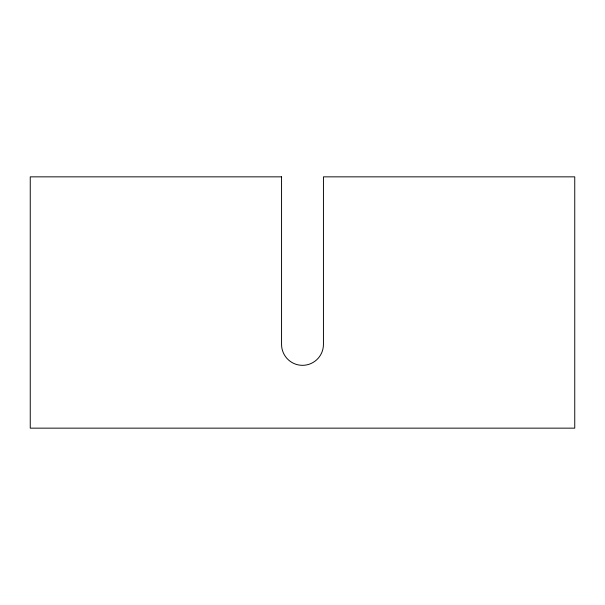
<?xml version="1.0" encoding="UTF-8"?>
<svg xmlns="http://www.w3.org/2000/svg" width="605" height="605" viewBox="0 0 605 605"><rect width="100%" height="100%" fill="white"/><g stroke="black" fill="none" stroke-linecap="round" stroke-linejoin="round"><path stroke-width="0.91" d="M281.559 176.849L30.25 176.849L30.25 428.151L574.75 428.151L574.75 176.849L323.441 176.849L323.441 344.381A20.941 20.941 0 0 1 302.5 365.329A20.941 20.941 0 0 1 281.559 344.381L281.559 176.849"/></g></svg>
